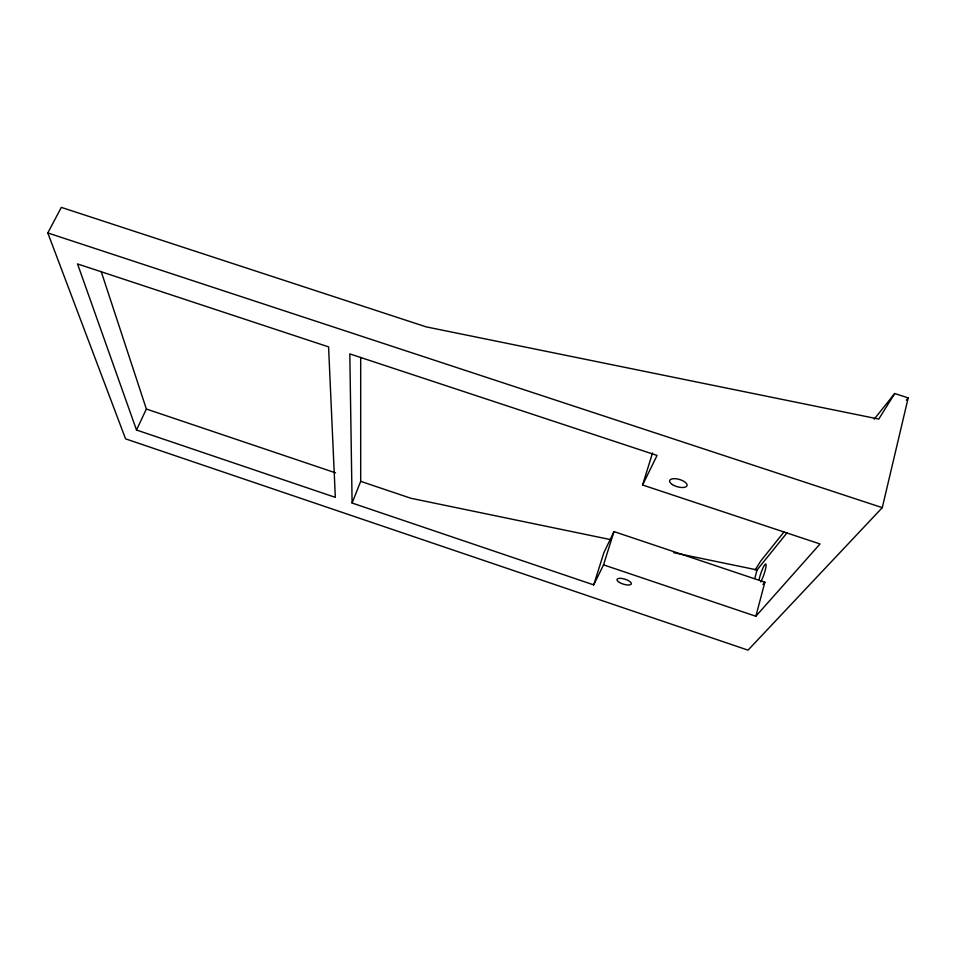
<?xml version="1.0" encoding="UTF-8"?>
<svg xmlns="http://www.w3.org/2000/svg" width="956" height="956" viewBox="0 0 956 956"><rect width="100%" height="100%" fill="white"/><g stroke="black" fill="none" stroke-linecap="round" stroke-linejoin="round"><path stroke-width="1.43" d="M603.535 564.853L755.849 616.25L764.884 582.216L613.979 531.596L603.535 564.853L593.724 584.893L352.107 503.035L360.687 481.334L360.687 357.508M894.697 393.525L878.779 419.087L426.173 326.868L61.327 207.38L47.8 232.941L125.571 438.852L748.034 650.152L882.28 507.66L908.2 397.887L894.697 393.525L874.226 419.122M754.762 578.559L757.068 569.943L787.123 532.695M755.849 616.25L820.033 543.964L642.587 485.003L652.53 452.941M593.724 584.893L603.845 552.783L613.979 531.596M136.505 430.009L77.532 263.928L328.577 346.885L335.329 497.359L136.505 430.009L146.364 409.025L101.169 271.444M642.587 485.003L657.059 455.426L349.812 353.899L352.107 503.035M755.144 569.895L760.713 561.076L783.968 531.99M906.3 400.182L908.2 397.887M762.96 584.486L764.884 582.216M611.004 539.698L410.889 498.267L360.687 481.334M673.813 552.711L757.068 569.943M47.8 232.941L882.28 507.66M146.364 409.025L335.544 472.85M759.172 579.372A10.313 1.637 -71.2 0 1 764.107 565.773A10.313 1.637 -71.2 0 1 765.684 568.318A10.313 1.637 -71.2 0 1 760.737 581.917M619.5 582.479A7.505 2.617 17.3 0 0 631.259 584.068A7.505 2.617 17.3 0 0 621.782 578.452A7.505 2.617 17.3 0 0 619.5 582.479M672.403 484.584A9.058 3.8 16.1 0 0 686.898 485.947A9.058 3.8 16.1 0 0 675.713 478.729A9.058 3.8 16.1 0 0 672.403 484.584"/></g></svg>
